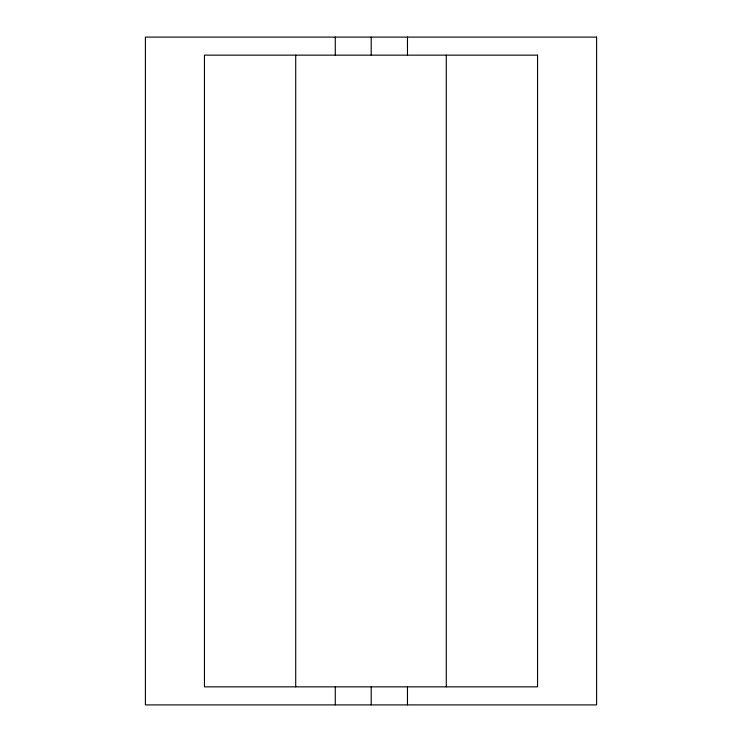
<?xml version="1.0" encoding="UTF-8"?>
<svg xmlns="http://www.w3.org/2000/svg" width="742" height="742" viewBox="0 0 742 742"><rect width="100%" height="100%" fill="white"/><g stroke="black" fill="none" stroke-linecap="round" stroke-linejoin="round"><path stroke-width="1.11" d="M446.294 55.149L446.294 686.851M407.469 37.1L407.469 55.149M407.469 686.851L407.469 704.9M371.213 37.1L371.213 55.149M371.213 686.851L371.213 704.9M335.282 37.1L335.282 55.149M335.282 686.851L335.282 704.9M295.706 55.149L295.706 686.851M596.605 37.1L145.395 37.1L145.395 704.9L596.605 704.9L596.605 37.1M537.551 55.149L204.449 55.149L204.449 686.851L537.551 686.851L537.551 55.149"/></g></svg>
